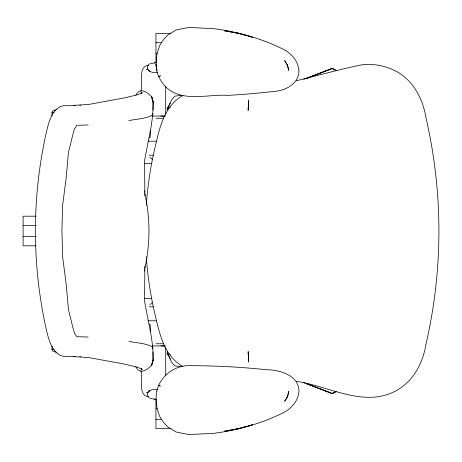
<?xml version="1.0" encoding="UTF-8"?>
<svg xmlns="http://www.w3.org/2000/svg" width="462" height="462" viewBox="0 0 462 462"><rect width="100%" height="100%" fill="white"/><g stroke="black" fill="none" stroke-linecap="round" stroke-linejoin="round"><path stroke-width="0.69" d="M51.998 115.858L51.998 112.353L52.743 110.967L56.768 109.581M165.685 114.697L165.737 86.642M144.872 195.813L144.554 160.62L151.288 125.751L152.841 113.941L153.107 101.553L151.634 96.812C146.974 91.759 140.119 87.116 135.793 95.137M153.072 110.048L153.107 101.553M144.872 266.187L144.554 301.38L151.288 336.249L152.841 348.059L153.107 360.447L151.634 365.188C146.974 370.241 140.119 374.884 135.793 366.863M140.823 91.199C143.266 86.284 137.353 65.182 148.677 65.546M167.163 354.406L167.279 351.744M146.287 205.249C147.776 183.512 151.305 161.931 156.606 140.806C160.562 123.602 166.395 104.672 182.871 95.49M141.597 92.458L141.47 93.543L142.244 92.175L139.882 93.85L136.758 94.964L124.573 97.863L89.437 104.314L79.741 105.082M144.335 271.125L144.577 269.75M144.82 268.382C150.323 243.769 150.323 218.231 144.82 193.618M152.697 348.585L152.281 346.766C145.12 343.023 136.631 343.047 128.858 341.389M167.544 109.044L171.518 99.931L173.908 97.06L175.196 96.09L182.097 95.288M336.324 391.372L332.213 393.555L303.719 382.651M170.293 103.066L167.446 108.397L170.357 107.178M149.624 64.212L149.873 63.791L156.549 62.457M149.624 397.788L149.873 398.209L154.423 399.22L154.689 398.775M148.799 64.484C143.74 70.484 153.049 73.701 157.813 72.511M149.884 304.701L152.656 302.252M149.145 138.046L150.075 137.283L150.462 135.424L150.462 130.382M332.247 393.555L335.741 391.684L332.213 393.555L307.08 383.807L332.213 393.555M332.247 68.445L307.086 78.194L332.213 68.445L335.741 70.316L332.213 68.445L303.719 79.349M246.991 426.253L236.18 429.158L224.313 431.254L240.465 428.332L252.396 424.797L248.342 425.889M296.361 80.711C318.636 75.445 340.65 68.994 363.12 64.605C374.688 63.629 386.272 66.008 396.506 71.483C413.582 80.902 422.996 99.197 426.004 117.902C434.534 154.961 438.906 192.972 438.9 231C438.906 269.028 434.534 307.039 426.004 344.098C422.996 362.803 413.582 381.098 396.506 390.517C364.414 408.402 328.684 385.937 296.361 381.289M128.858 120.611C136.631 118.953 145.12 118.977 152.281 115.234L152.697 113.415M80.625 105.099C76.19 104.868 71.806 105.937 67.354 105.763C53.944 104.042 49.243 120.149 46.812 130.394C31.635 196.31 31.635 265.69 46.812 331.606C49.688 343.809 54.707 359.014 70.039 356.3C73.585 356.312 77.079 357.184 80.625 356.901M73.47 105.498L75.37 105.284M157.813 389.489C153.049 388.299 143.74 391.516 148.799 397.516M160.886 345.951L165.2 345.83M170.963 33.38L155.937 33.38L155.937 62.953M155.937 42.695L161.134 42.695M155.937 53.638L157.288 53.638M51.998 112.353L54.094 112.353M151.975 116.049L165.026 116.049M156.208 118.243L163.548 118.243M148.088 141.216L156.606 141.216M149.203 155.215L153.344 155.215M144.444 163.421L151.744 163.427M36.094 216.21L23.1 216.21L23.1 245.79L36.094 245.79M23.1 225.531L36.094 225.531M23.1 236.469L36.094 236.469M144.444 298.579L151.744 298.573M149.203 306.785L153.344 306.785M148.088 320.784L156.606 320.784M88.196 337.017L76.819 336.711L74.492 333.148L72.834 327.339L68.445 309.563L66.158 283.916L62.665 257.109L61.925 231L62.665 204.891L66.158 178.084L68.445 152.437L72.834 134.661L74.492 128.852L76.819 125.289L88.196 124.983M156.208 343.757L163.548 343.757M151.975 345.951L165.026 345.951M51.998 346.142L51.998 349.647L54.094 349.647M155.937 408.362L157.288 408.362M155.937 419.305L161.134 419.305M170.963 428.621L155.937 428.621L155.937 399.047M160.886 116.049L165.2 116.17M148.677 396.454C137.353 396.818 143.266 375.716 140.823 370.801M79.741 356.918L89.437 357.686L124.573 364.137L136.758 367.036L139.882 368.15L142.244 369.825L141.47 368.457L141.597 369.542M73.47 356.502L75.37 356.716M182.097 366.713L175.196 365.91L173.908 364.94L171.518 362.069L167.544 352.956M154.423 399.22L156.549 399.543M56.768 352.419L52.743 351.033L51.998 349.647M246.991 35.747L236.18 32.842L224.313 30.746L240.465 33.668L252.396 37.203L248.342 36.111M170.357 354.822L167.446 353.603L170.293 358.934M332.213 68.445L336.324 70.628M182.871 366.51C162.751 355.139 159.02 330.688 154.002 310.233C150.167 292.619 147.511 274.74 146.287 256.751M152.656 159.748L149.884 157.299M149.145 323.954L150.075 324.717L150.462 326.576L150.462 331.618M154.423 62.78L154.689 63.225M144.335 190.875L144.577 192.25M167.163 107.594L167.279 110.256M165.737 375.358L165.685 347.303M153.107 360.447L153.072 351.952M248.614 100.127L248.14 110.418L248.614 100.127M298.92 70.103C299.595 82.663 286.642 90.333 275.485 91.257C259.557 93.122 243.572 94.519 227.552 95.363C208.916 94.173 187.918 101.149 170.819 90.997C162.012 85.141 156.254 75.075 156.092 64.449L156.878 70.536L155.989 64.461L157.045 53.292L159.76 45.472L163.652 39.328L168.058 34.887L176.022 30.001L188.692 27.431L213.958 28.679L227.466 30.717L240.465 33.668L236.18 32.842C252.801 36.4 268.93 42.071 284.136 49.671C291.88 53.939 297.967 61.082 298.92 70.103M156.768 391.337L155.989 397.539L157.045 408.708L159.76 416.528L163.652 422.672L168.058 427.113L176.022 431.999L188.692 434.569L213.958 433.321L227.466 431.283L240.465 428.332L236.18 429.158C252.801 425.6 268.93 419.929 284.136 412.329C291.88 408.062 297.967 400.918 298.92 391.897C299.388 375.127 279.539 369.791 265.968 369.681C240.454 366.943 214.79 365.737 189.131 365.65C174.064 365.378 159.875 376.559 156.768 391.337M288.681 391.557L287.566 396.696L284.58 401.357L287.514 396.806L288.681 391.557M153.101 359.99L151.634 365.188L153.101 359.99M149.041 391.037L148.597 391.406L149.827 390.425L149.041 391.037M160.378 75.901L158.651 76.582L160.378 75.901M148.077 69.265L146.668 69.306L148.065 69.306M148.065 392.694L146.668 392.694L148.077 392.735M248.14 351.582L248.614 361.873L248.14 351.582M159.581 385.758L158.651 385.418L160.378 386.099L159.581 385.758M149.827 71.575L148.597 70.594L149.827 71.575M287.514 65.194L284.58 60.643L287.566 65.304L288.681 70.443L287.514 65.194M151.894 97.372L151.634 96.812L153.101 102.01L151.894 97.372"/></g></svg>
